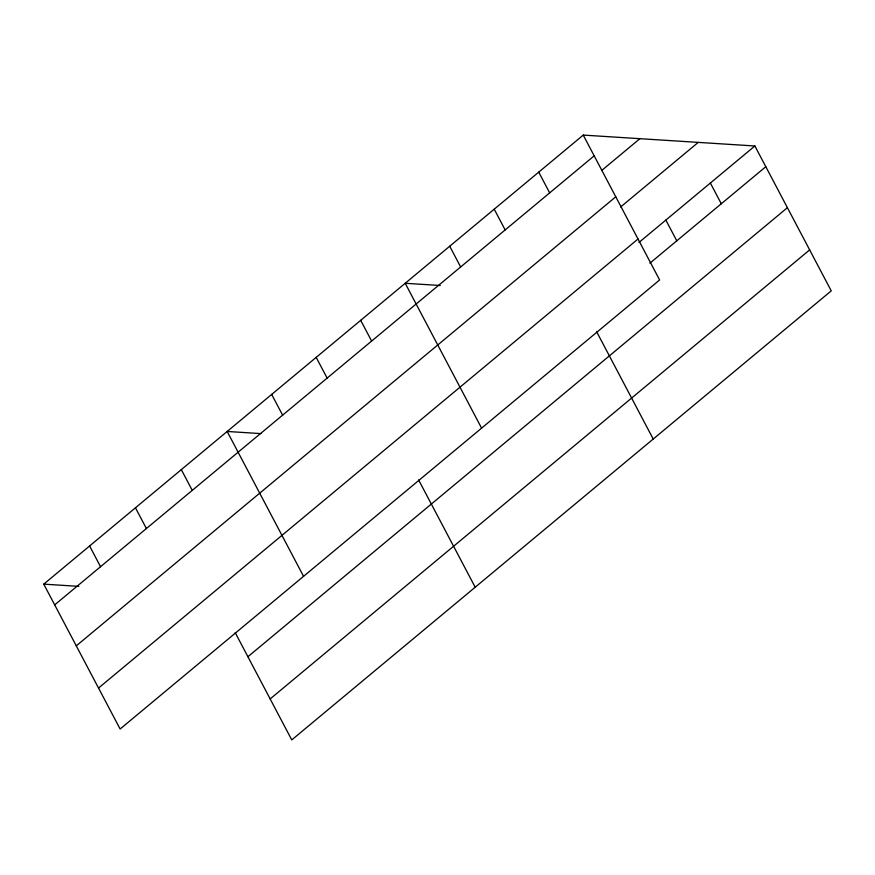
<?xml version="1.0" encoding="UTF-8"?>
<svg xmlns="http://www.w3.org/2000/svg" width="875" height="875" viewBox="0 0 875 875"><rect width="100%" height="100%" fill="white"/><g stroke="black" fill="none" stroke-linecap="round" stroke-linejoin="round"><path stroke-width="1.31" d="M583.242 135.089L659.619 279.967L120.127 729.017L43.75 584.139L583.242 135.089L754.873 145.983L831.25 290.861L291.758 739.911L235.2 632.636M54.688 604.877L594.18 155.827M601.584 170.57L639.877 138.688M76.278 645.848L615.77 196.798M620.605 207.003L698.228 142.395M98.536 688.045L638.028 238.995M638.936 242.484L754.873 145.983M649.873 263.211L765.8 166.72M247.909 656.731L787.402 207.692M270.156 698.939L809.648 249.889M440.267 285.502L405.213 283.281L481.589 428.148M260.892 433.606L227.172 431.463L303.559 576.341M43.75 584.139L78.816 586.37M710.358 183.028L721.295 203.766M665.853 220.084L676.78 240.811M538.737 172.145L549.664 192.872M596.663 331.778L653.22 439.042M494.222 209.191L505.159 229.928M449.717 246.236L460.655 266.973M360.697 320.327L371.634 341.064M418.633 479.959L475.191 587.234M316.192 357.372L327.13 378.109M271.688 394.417L282.614 415.155M181.322 469.634L192.248 490.372M135.461 507.806L146.398 528.544M89.611 545.978L100.538 566.705"/></g></svg>
